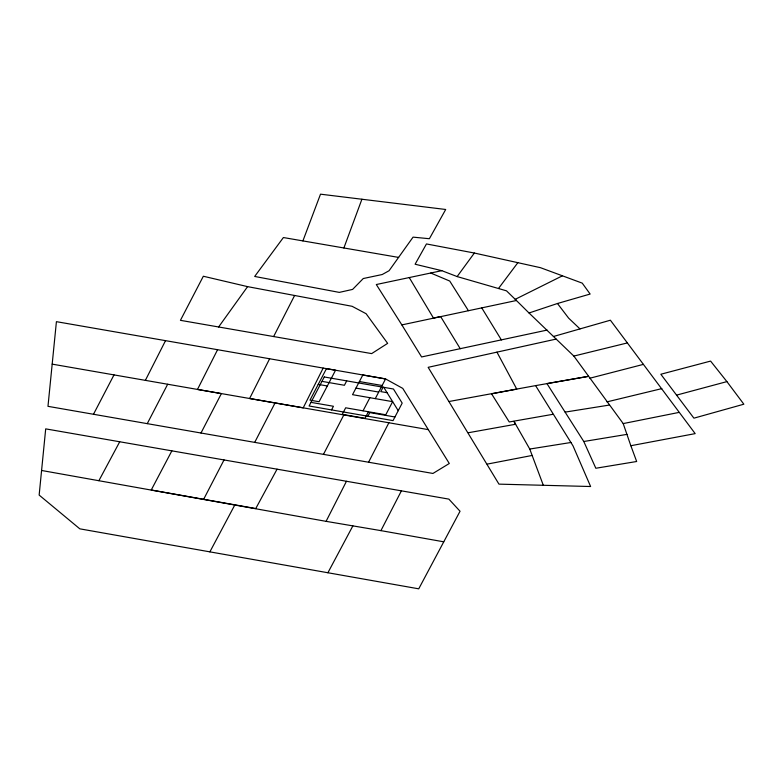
<?xml version="1.0" encoding="UTF-8"?>
<svg xmlns="http://www.w3.org/2000/svg" width="783" height="783" viewBox="0 0 783 783"><rect width="100%" height="100%" fill="white"/><g stroke="black" fill="none" stroke-linecap="round" stroke-linejoin="round"><path stroke-width="1.17" d="M343.884 247.976L361.912 199.234M302.904 240.91L320.511 194.174L445.703 209.482L429.387 238.727L413.062 237.132L389.082 270.712L382.231 274.52L363.263 278.533L352.614 289.407L339.313 292.392L254.681 276.458L283.397 237.543L398.625 257.411M323.164 368.069L303.227 407.835L52.177 364.134M217.566 349.707L56.415 321.666L47.978 406.338L432.94 473.451L449.295 463.497L402.756 388.388L385.559 378.923L217.566 349.707L197.492 389.435L221.374 393.595L200.986 433.019M269.626 358.761L249.611 398.508L428.311 429.632M145.374 380.352L165.526 340.654M41.587 470.475L326.08 521.341L346.458 481.281M273.629 336.553L294.614 295.475M254.72 442.366L275.068 402.932M368.568 462.224L388.887 422.761M326.08 521.341L380.92 530.629L401.405 490.843L448.865 499.114L460.042 511.24L418.739 588.826L79.817 528.838L39.15 495.081L45.698 428.869L401.405 490.843M203.639 499.309L224.026 459.934M323.467 454.365L343.845 414.912M147.253 423.642L167.67 384.247M93.48 414.276L114.005 374.891M331.542 409.901L333.431 406.269L310.988 402.364M346.712 380.871L344.412 385.275L321.97 381.36M363.038 410.821L369.899 397.695M368.411 411.76L364.986 418.318L342.249 414.354L345.675 407.796L385.774 414.784L392.635 401.659L352.536 394.671L362.832 374.979L385.569 378.943L375.272 398.635M367.912 416.243L369.811 412.612L394.935 416.987M383.083 387.213L380.783 391.608L387.096 392.714M171.868 450.842L151.246 490.001L255.757 508.539L277.055 469.183M209.883 551.858L234.871 504.859M327.901 572.755L352.879 525.873M98.893 480.684L119.711 441.788M218.614 326.981L247.594 286.637L352.105 306.3L366.111 313.719L387.644 343.365L371.661 353.603L180.433 320.335L203.335 276.242L247.594 286.637M474.361 253.036L426.461 243.944L415.107 264.223L441.808 270.673L457.135 276.565L474.361 253.036L540.476 267.688L582.249 283.143L590.137 294.046L557.467 303.501L529.024 312.994L515.224 299.321L562.292 275.88M498.605 288.35L517.915 262.599M553.405 336.514L610.388 320.208L695.177 433.625L630.844 445.723L623.199 423.583L573.851 356.069L529.024 312.994M676.59 395.121L726.908 381.615L743.85 404.204L693.904 418.171L660.842 374.245L710.592 361.09L726.908 381.615M589.883 378.209L643.391 364.379M573.851 356.069L627.261 342.954M606.972 401.875L661.811 388.622M556.116 339.088L428.154 367.325L498.957 484.139L590.617 486.517L573.029 445.889L535.592 385.618L449.158 401.483M441.808 270.673L376.31 284.532L401.855 324.906L516.418 300.496L506.503 290.836L457.135 276.565M401.855 324.906L421.587 356.95L547.092 330.083M623.199 423.583L678.9 412.435M487.124 464.133L532.146 455.452L543.314 485.284M552.896 414.315L509.244 421.968L491.567 393.82L516.76 389.122L496.951 352.144M468.322 432.745L515.606 424.259L513.951 421.362L529.758 449.041L532.146 455.452M535.592 385.618L588.405 376.359L546.955 383.592L583.785 441.504L595.834 468.254L636.667 461.5L630.844 445.723M583.785 441.504L626.997 434.369M565.14 412.112L609.409 405.056M529.758 449.041L571.042 442.473M359.397 381.546L382.133 385.5M355.971 388.104L378.708 392.068M318.221 384.394L327.314 385.98M380.92 530.629L443.755 541.816M430.748 273.022L449.745 281.048L468.4 310.675M579.978 328.899L568.624 318.123L557.467 303.501M383.758 387.331L398.234 410.684M481.682 307.768L501.384 339.93M460.257 348.729L440.623 316.547L433.498 318.104L409.245 277.564M326.462 368.646L309.99 400.142L319.082 401.728L335.555 370.232L326.462 368.646M324.27 376.966L309.089 405.995L393.037 420.618L402.188 403.108L393.457 389.014L324.27 376.966"/></g></svg>
